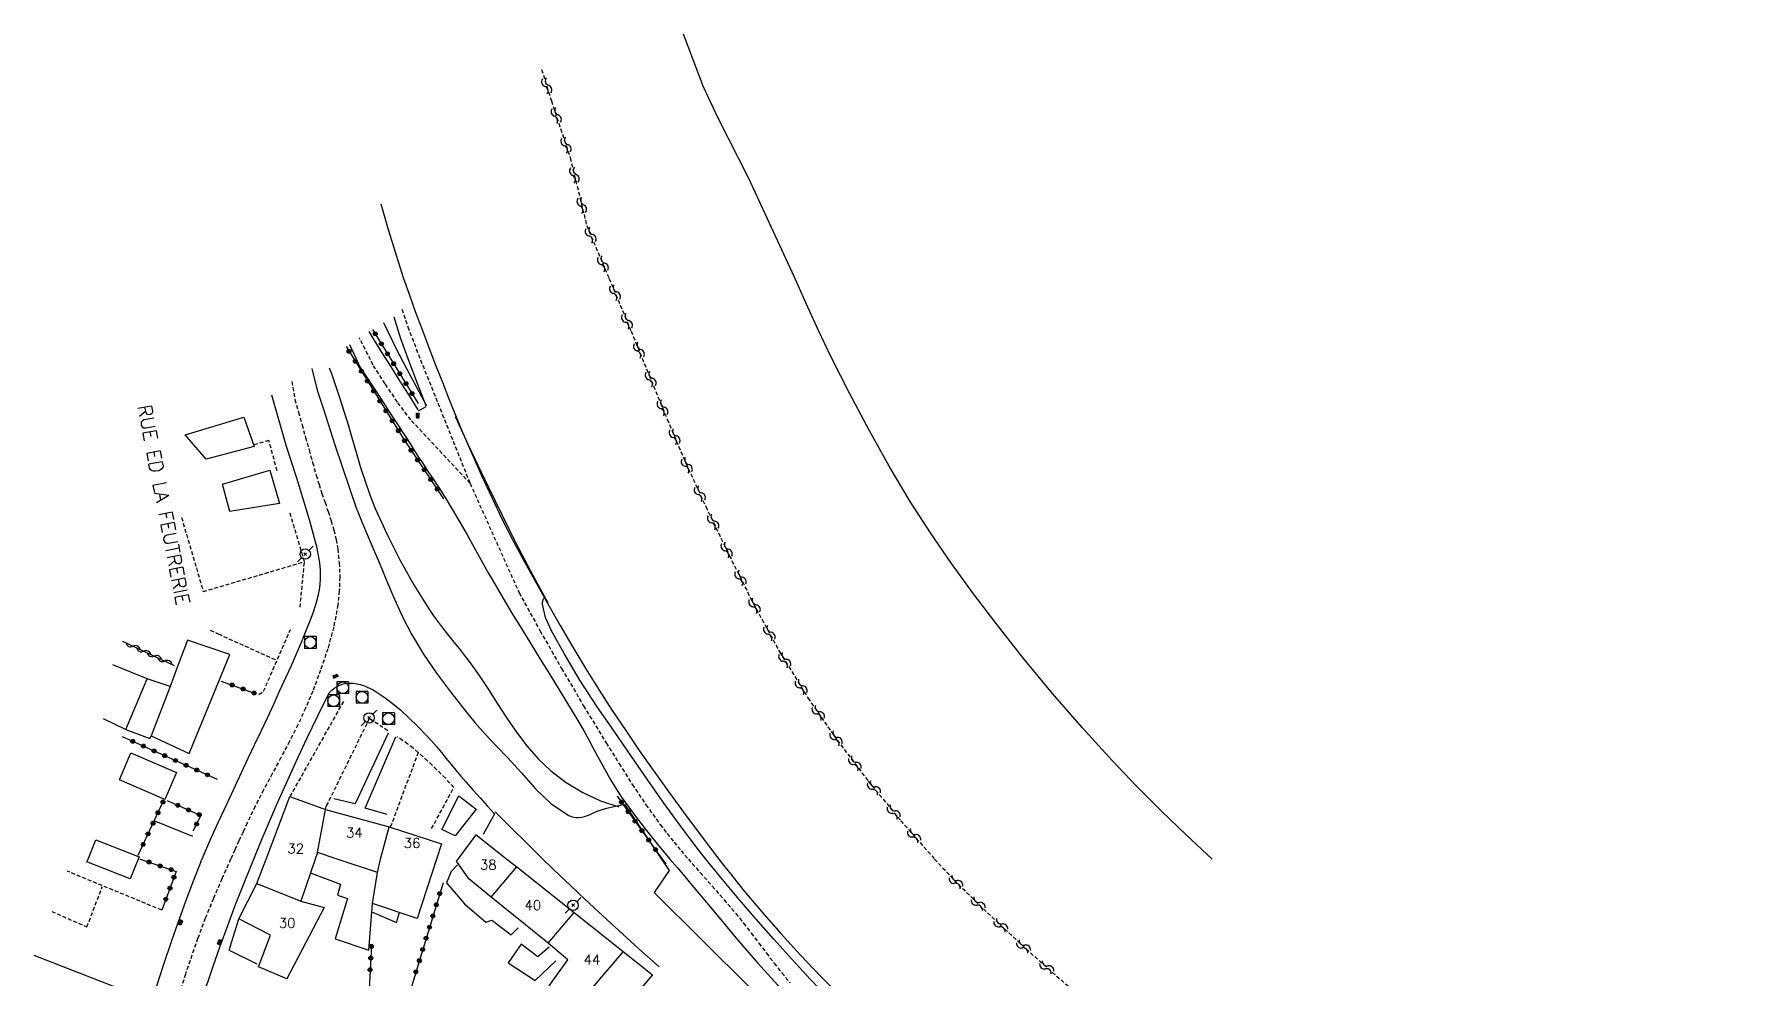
# Model space of a CAD drawing. Header units: millimetres. Extents: x 168000 to 169000, y 125998 to 127000.
# Drawn here: x 168780 to 169000, y 126655.7 to 126776.8 of the extents above; entities that cross this region are included whole.
import ezdxf
from ezdxf.enums import TextEntityAlignment as Align

# ---------------------------------------------------------------- set-up
doc = ezdxf.new("R2010")
doc.units = ezdxf.units.MM
doc.linetypes.add('DASHED', pattern=[0.75, 0.5, -0.25])
doc.layers.get('0').update_dxf_attribs({"linetype": 'CONTINUOUS'})
for name, color, linetype in [('W0001', 6, 'DASHED'), ('W0008', 7, 'CONTINUOUS'), ('W0010', 4, 'CONTINUOUS'), ('W0014', 7, 'CONTINUOUS'), ('W0017', 7, 'CONTINUOUS'), ('W0101', 7, 'CONTINUOUS'), ('W0104', 1, 'CONTINUOUS'), ('W0112', 1, 'DASHED'), ('W0211', 2, 'CONTINUOUS'), ('W0310', 3, 'CONTINUOUS'), ('W0323', 7, 'CONTINUOUS'), ('W0330', 7, 'CONTINUOUS'), ('W0401', 7, 'CONTINUOUS'), ('W0420', 7, 'CONTINUOUS'), ('W0473', 7, 'CONTINUOUS'), ('W0500', 5, 'DASHED'), ('W0510', 5, 'CONTINUOUS'), ('W0989', 7, 'CONTINUOUS'), ('W0991', 7, 'CONTINUOUS'), ('W1102', 7, 'CONTINUOUS')]:
    doc.layers.add(name, color=color, linetype=linetype)
doc.styles.get("Standard").update_dxf_attribs({"font": 'romans.shx', "width": 0.85})

# ---------------------------------------------------------------- blocks, each defined once
blk = doc.blocks.new('T473')
for p, q in [((-0.166667, 0.166667), (0.166667, -0.166667)), ((-0.166667, -0.166667), (0.166667, 0.166667)), ((0.500001, 0.500001), (1.000002, 1.000002)), ((-1.000002, -1.000002), (-0.500001, -0.500001))]:
    blk.add_line(p, q)
blk.add_ellipse((0, 0), major_axis=(0.471405, 0.471405), ratio=1, start_param=5.4977871438, end_param=11.780972451)
blk = doc.blocks.new('T401')
for p, q in [((-0.3, 0.3), (0, 0.3)), ((-0.3, -0.25), (-0.3, 0.3)), ((-0.3, 0.15), (0, 0.15)), ((-0.3, 0), (0, 0)), ((0, 0.3), (0, -0.25)), ((-0.3, -0.15), (0, -0.15)), ((-0.3, -0.25), (-0.3, -0.3)), ((-0.3, -0.3), (0, -0.3)), ((0, -0.3), (0, -0.25))]:
    blk.add_line(p, q)
blk = doc.blocks.new('T420')
for p, q in [((0.75, 0.75), (-0.75, 0.75)), ((-0.75, 0.75), (-0.75, -0.75)), ((0.75, 0.75), (0.75, -0.75)), ((0.75, -0.75), (-0.75, -0.75))]:
    blk.add_line(p, q)
blk.add_ellipse((0, 0), major_axis=(-0.53, 0.53), ratio=1, start_param=3.926991, end_param=10.210176)
blk = doc.blocks.new('t310o')
at = {"color": 0, "linetype": 'Continuous'}
for centre, start, end in [((-0.5, 0.38), 216.8699, 323.1304), ((0.5, -0.37), 36.8699, 143.1303)]:
    blk.add_arc(centre, 0.625, start, end, dxfattribs=at)
blk = doc.blocks.new('t323o')
at = {"color": 0, "linetype": 'Continuous'}
for radius in [0.25, 0.15]:
    blk.add_circle((0, 0), radius, dxfattribs=at)
blk = doc.blocks.new('t500o')
at = {"color": 0, "linetype": 'Continuous'}
for centre, start, end in [((-0.5, 0.625), 216.8699, 323.1301), ((0.5, -0.125), 36.8699, 143.1301), ((0.5, -0.625), 36.8699, 143.1301), ((-0.5, 0.125), 216.8699, 323.1301)]:
    blk.add_arc(centre, 0.625, start, end, dxfattribs=at)

msp = doc.modelspace()

# ---------------------------------------------------------------- linework, layer by layer
at = {"layer": 'W0001'}
for points in [[(168827.12, 126741.56), (168827.9, 126739.29), (168828.96, 126736.45), (168835.87, 126719.2)], [(168835.87, 126719.2), (168828.27, 126727.36), (168826.56, 126729.64), (168824.97, 126731.99), (168823.43, 126734.38), (168821.67, 126737.86)], [(168813.03, 126732.27), (168813.4, 126729.96), (168813.86, 126728.35), (168814.32, 126726.73), (168814.77, 126725.11), (168815.22, 126723.49), (168815.68, 126721.88), (168816.14, 126720.26), (168816.5, 126719.08), (168816.88, 126717.91), (168817.28, 126716.75), (168817.67, 126715.58), (168818.05, 126714.4), (168818.39, 126713.21), (168818.68, 126712), (168818.89, 126710.78), (168819.09, 126709), (168819.16, 126707.2), (168819.1, 126705.41), (168818.92, 126703.63), (168818.38, 126700.78), (168817.62, 126697.99), (168816.7, 126695.25), (168815.69, 126692.55), (168814.78, 126690.37), (168813.78, 126688.23), (168812.72, 126686.12), (168811.61, 126684.03), (168810.5, 126681.96), (168809.39, 126679.88), (168808.31, 126677.78), (168807.29, 126675.65), (168806.75, 126674.49), (168806.22, 126673.33), (168805.69, 126672.17), (168805.16, 126671)], [(168835.87, 126719.2), (168842.15, 126705.19), (168844.84, 126700.31), (168847.6, 126695.47), (168850.43, 126690.66), (168853.33, 126685.9), (168854.99, 126683.24), (168856.68, 126680.58), (168858.43, 126677.97), (168860.27, 126675.42), (168861.14, 126674.29), (168862.03, 126673.17), (168862.94, 126672.08), (168863.87, 126671)], [(168805.16, 126671), (168804.04, 126668.48), (168802.95, 126665.95), (168801.91, 126663.4), (168800.93, 126660.82), (168799.36, 126656.23), (168797.94, 126651.6)], [(168863.87, 126671), (168865.39, 126669.26), (168866.93, 126667.53), (168868.45, 126665.79), (168869.94, 126664.03), (168870.95, 126662.77), (168871.94, 126661.5), (168872.91, 126660.22), (168873.88, 126658.93), (168874.87, 126657.65), (168875.87, 126656.39), (168876.9, 126655.14)]]:
    msp.add_lwpolyline(points, dxfattribs=at)
at = {"layer": 'W0008'}
for points in [[(168830.26, 126729.16), (168829.14, 126732.01), (168828.05, 126734.86), (168826.98, 126737.73), (168826.13, 126740.54)], [(168829.2, 126728.66), (168828.04, 126730.52), (168826.87, 126732.38), (168825.71, 126734.25), (168824.53, 126736.1), (168823.45, 126737.83), (168822.95, 126738.69)], [(168820.39, 126737.03), (168821.79, 126734.08), (168822.81, 126732.53), (168823.82, 126730.98), (168824.84, 126729.43), (168825.85, 126727.88), (168826.87, 126726.33), (168827.22, 126725.78), (168827.57, 126725.24), (168827.92, 126724.69), (168828.27, 126724.14), (168828.62, 126723.59), (168828.97, 126723.05), (168829.32, 126722.5), (168829.67, 126721.96), (168830.05, 126721.39), (168830.42, 126720.82), (168830.8, 126720.25), (168831.18, 126719.69), (168831.56, 126719.12), (168831.94, 126718.55), (168832.31, 126717.98), (168832.67, 126717.4), (168833.63, 126715.81), (168834.56, 126714.21), (168835.48, 126712.6), (168836.39, 126710.98), (168837.29, 126709.36), (168838.2, 126707.74), (168839.12, 126706.13), (168840.06, 126704.53), (168841.24, 126702.55), (168842.45, 126700.57), (168843.66, 126698.61), (168844.88, 126696.65), (168846.1, 126694.69), (168847.31, 126692.72), (168848.51, 126690.75), (168849.7, 126688.77), (168850.4, 126687.54), (168851.09, 126686.31), (168851.76, 126685.07), (168852.43, 126683.82), (168853.11, 126682.59), (168853.81, 126681.36), (168854.54, 126680.15), (168855.31, 126678.96), (168856.78, 126676.91), (168858.31, 126674.9), (168859.89, 126672.94), (168861.5, 126671)], [(168829.25, 126728.53), (168830.26, 126729.08)], [(168866.12, 126671), (168865.81, 126671.39), (168865.49, 126671.79), (168865.19, 126672.18), (168864.88, 126672.58), (168862.73, 126675.43), (168860.65, 126678.32), (168858.6, 126681.25), (168856.59, 126684.18), (168854.35, 126687.42), (168852.1, 126690.66), (168849.94, 126693.96), (168847.95, 126697.37), (168847.11, 126698.85), (168846.26, 126700.37), (168845.55, 126701.98), (168845.17, 126703.71), (168845.16, 126703.9), (168845.19, 126704.1), (168845.24, 126704.29), (168845.33, 126704.47)], [(168861.5, 126671), (168862.46, 126669.87), (168863.41, 126668.75), (168864.36, 126667.62), (168865.3, 126666.49), (168867.76, 126663.53), (168870.23, 126660.59), (168872.75, 126657.68), (168875.34, 126654.83), (168879.65, 126650.39), (168884.08, 126646.07), (168888.61, 126641.85), (168893.19, 126637.69)], [(168893.66, 126642.08), (168891.3, 126644.17), (168888.95, 126646.27), (168886.63, 126648.4), (168884.37, 126650.6), (168881.92, 126653.09), (168879.51, 126655.61), (168877.13, 126658.17), (168874.78, 126660.77), (168872.57, 126663.28), (168870.38, 126665.82), (168868.23, 126668.39), (168866.12, 126671)]]:
    msp.add_lwpolyline(points, dxfattribs=at)
at = {"layer": 'W0010'}
msp.add_lwpolyline([(168833.94, 126727.78), (168835.62, 126724.16), (168837.33, 126720.55), (168839.07, 126716.95), (168840.85, 126713.37), (168842.06, 126710.99), (168843.3, 126708.61), (168844.55, 126706.24), (168845.83, 126703.89)], dxfattribs=at)
at = {"layer": 'W0014'}
for points in [[(168821.38, 126715.76), (168820.44, 126718.54), (168819.51, 126721.33), (168818.59, 126724.12), (168817.67, 126726.91), (168817.01, 126728.96), (168816.36, 126731.01), (168815.64, 126733.96)], [(168810.41, 126730.58), (168812.29, 126723.98), (168813.6, 126719.92), (168814.84, 126715.84), (168815.3, 126714.26), (168815.75, 126712.68), (168816.16, 126711.09), (168816.48, 126709.48), (168816.55, 126709.01), (168816.6, 126708.53), (168816.63, 126708.05), (168816.64, 126707.57), (168816.63, 126706.91), (168816.59, 126706.24), (168816.52, 126705.58), (168816.4, 126704.92), (168816.09, 126703.73), (168815.7, 126702.57), (168815.26, 126701.43), (168814.81, 126700.29), (168814.21, 126698.78), (168813.57, 126697.29), (168812.91, 126695.81), (168812.24, 126694.33), (168811.45, 126692.58), (168810.65, 126690.84), (168809.83, 126689.1), (168809.02, 126687.37), (168808.19, 126685.63), (168807.37, 126683.9), (168806.56, 126682.16), (168805.75, 126680.42), (168804.66, 126678.08), (168803.57, 126675.73), (168802.49, 126673.38), (168801.47, 126671)], [(168808.12, 126671), (168809.12, 126673.41), (168810.13, 126675.81), (168811.16, 126678.2), (168812.22, 126680.58), (168813.56, 126683.54), (168814.93, 126686.48), (168816.34, 126689.4), (168817.78, 126692.32)], [(168817.78, 126692.32), (168818.14, 126692.67), (168818.54, 126692.98), (168818.98, 126693.23), (168819.45, 126693.43), (168819.81, 126693.53), (168820.19, 126693.57), (168820.56, 126693.58), (168820.93, 126693.56), (168821.36, 126693.5), (168821.79, 126693.4), (168822.2, 126693.27), (168822.6, 126693.11), (168823.43, 126692.7), (168824.23, 126692.22), (168824.99, 126691.7), (168825.73, 126691.15), (168826.93, 126690.16), (168828.08, 126689.1), (168829.18, 126688.01), (168830.26, 126686.89), (168830.92, 126686.16), (168831.57, 126685.43), (168832.2, 126684.67), (168832.82, 126683.92), (168833.43, 126683.15), (168834.05, 126682.39), (168834.68, 126681.64), (168835.32, 126680.9), (168836.23, 126679.87), (168837.15, 126678.84), (168838.08, 126677.83), (168839.02, 126676.82)], [(168839.02, 126676.82), (168837.57, 126674.14)], [(168801.47, 126671), (168801.43, 126670.92), (168801.4, 126670.84), (168801.36, 126670.76), (168801.33, 126670.67), (168800.34, 126668.19), (168799.4, 126665.69), (168798.5, 126663.18), (168797.62, 126660.66), (168796.46, 126657.22), (168795.34, 126653.77)], [(168801.51, 126653.08), (168802.87, 126657.14), (168803.81, 126659.82), (168804.79, 126662.5), (168805.8, 126665.16), (168806.84, 126667.81), (168807.16, 126668.61), (168807.48, 126669.41), (168807.8, 126670.2), (168808.12, 126671)]]:
    msp.add_lwpolyline(points, dxfattribs=at)
at = {"layer": 'W0017'}
for points in [[(168821.38, 126715.76), (168822.08, 126714.05), (168822.79, 126712.34), (168823.51, 126710.65), (168824.24, 126708.95), (168825.21, 126706.66), (168826.17, 126704.36), (168827.19, 126702.08), (168828.35, 126699.86), (168829.9, 126697.31), (168831.58, 126694.84), (168833.35, 126692.44), (168835.18, 126690.09), (168836.49, 126688.51), (168837.85, 126686.99), (168839.25, 126685.49), (168840.67, 126684.02), (168842.47, 126682.06), (168844.28, 126680.02), (168846.27, 126678.11), (168848.56, 126676.58), (168848.85, 126676.45), (168849.16, 126676.36), (168849.48, 126676.32), (168849.8, 126676.32), (168850.19, 126676.37), (168850.56, 126676.46), (168850.92, 126676.59), (168851.28, 126676.74), (168851.62, 126676.9), (168851.96, 126677.06), (168852.31, 126677.2), (168852.67, 126677.32), (168853.41, 126677.53), (168854.15, 126677.72), (168854.9, 126677.89), (168855.66, 126678.04)], [(168825.36, 126687.15), (168821.14, 126678.09), (168818.39, 126678.75)], [(168825.22, 126676.71), (168822.42, 126677.53), (168826.34, 126686.7)], [(168845.21, 126671), (168839.1, 126677.08)], [(168855.66, 126678.04), (168860.42, 126671)], [(168800.3, 126673.91), (168795.34, 126675.89)], [(168860.14, 126657.19), (168857.53, 126659.49), (168854.95, 126661.82), (168852.39, 126664.17), (168849.86, 126666.54), (168848.69, 126667.65), (168847.53, 126668.76), (168846.37, 126669.88), (168845.21, 126671)], [(168860.42, 126671), (168861.41, 126669.53)], [(168861.41, 126669.53), (168859.47, 126666.73)], [(168859.47, 126666.73), (168878.04, 126648.29)]]:
    msp.add_lwpolyline(points, dxfattribs=at)
at = {"layer": 'W0101'}
for points in [[(168788.81, 126689.04), (168791.74, 126687.63), (168794.47, 126694.12), (168790.06, 126695.93)], [(168809.7, 126671), (168812.77, 126679.02)], [(168812.77, 126679.02), (168817.33, 126677.35)], [(168817.33, 126677.35), (168825.49, 126675.12)], [(168825.49, 126675.12), (168832.19, 126672.98), (168831.55, 126671)], [(168834.35, 126671), (168836.67, 126674.12)], [(168836.67, 126674.12), (168840.59, 126671)], [(168808.51, 126667.89), (168809.7, 126671)], [(168816.01, 126671), (168814.15, 126665.59)], [(168816.3, 126671.84), (168816.01, 126671)], [(168818.83, 126671), (168816.3, 126671.84)], [(168823.98, 126669.3), (168818.83, 126671)], [(168831.55, 126671), (168829.09, 126663.36), (168823.34, 126665.32), (168823.98, 126669.3)], [(168838.57, 126666.13), (168835.71, 126668.45), (168834.15, 126670.73), (168834.35, 126671)], [(168840.59, 126671), (168841.85, 126669.99)], [(168806.2, 126663.34), (168808.51, 126667.89)], [(168841.85, 126669.99), (168849.22, 126664.13)], [(168845.88, 126660.2), (168845.83, 126660.24), (168838.57, 126666.13)], [(168814.15, 126665.59), (168817.14, 126664.77), (168812.38, 126655.65), (168808.75, 126657.16), (168810.28, 126661.24), (168806.2, 126663.34)], [(168849.22, 126664.13), (168855.52, 126659.13)], [(168849.49, 126652.08), (168846.02, 126654.75), (168848.4, 126658.07), (168845.88, 126660.2)], [(168855.52, 126659.13), (168859.29, 126656.13), (168853.3, 126649.14), (168849.49, 126652.08)]]:
    msp.add_lwpolyline(points, dxfattribs=at)
at = {"layer": 'W0104'}
for points in [[(168799.32, 126725.43), (168806.84, 126727.68), (168808.19, 126723.94), (168802.02, 126722.33)], [(168804.11, 126719.12), (168810.18, 126720.92), (168811.42, 126716.61), (168805.04, 126715.6)], [(168792.38, 126684.63), (168798.2, 126682.12), (168796.71, 126678.66), (168790.89, 126681.18), (168792.38, 126684.63)], [(168832.27, 126674.81), (168834.44, 126679.12), (168836.64, 126677.4), (168833.94, 126673.98)]]:
    msp.add_lwpolyline(points, close=True, dxfattribs=at)
for points in [[(168791.74, 126687.63), (168794.81, 126686.49), (168794.97, 126686.83), (168799.85, 126684.55), (168803.61, 126693.69), (168805.04, 126697.24), (168799.61, 126699.07), (168798.36, 126695.71), (168797.41, 126693.14), (168794.47, 126694.12)], [(168797.41, 126693.14), (168794.97, 126686.83)], [(168786.87, 126671), (168787.85, 126673.48)], [(168787.85, 126673.48), (168793.41, 126671.28), (168793.3, 126671)], [(168793.3, 126671), (168792.29, 126668.45), (168786.73, 126670.65), (168786.87, 126671)], [(168834.28, 126670.25), (168833.43, 126669.4), (168832.83, 126667.95), (168835.16, 126665.24), (168837.91, 126662.91), (168838.65, 126663.18), (168841.14, 126661.27), (168842.02, 126662.17)], [(168815.48, 126669.19), (168819.24, 126667.79), (168818.87, 126666.38), (168820.14, 126665.96), (168818.57, 126660.79), (168822.89, 126659.31), (168823.34, 126665.32)], [(168823.34, 126664.21), (168826.42, 126662.86), (168826.83, 126664.13)], [(168804.96, 126659.31), (168806.2, 126663.34)], [(168804.96, 126659.31), (168808.51, 126657.56)], [(168846.02, 126659.71), (168844.56, 126658.46), (168842.44, 126660.08), (168840.75, 126657.69), (168844.22, 126655.42), (168846.89, 126657.96)]]:
    msp.add_lwpolyline(points, dxfattribs=at)
at = {"layer": 'W0112'}
for points in [[(168811.13, 126720.82), (168810.07, 126724.71), (168808.08, 126724.13)], [(168798.87, 126714.83), (168801.65, 126705.32), (168814.63, 126709.16)], [(168814.63, 126709.16), (168812.75, 126715.55)], [(168814.07, 126703.31), (168814.63, 126709.16)], [(168802.54, 126700.37), (168803.58, 126699.89), (168810.97, 126696.55)], [(168808.77, 126692.13), (168809.38, 126692.53), (168812.83, 126700.45)], [(168812.8, 126679.04), (168819.74, 126691.36)], [(168822.95, 126689.03), (168817.41, 126677.77)], [(168825.33, 126687.47), (168822.95, 126689.03)], [(168833.78, 126680.18), (168832.7, 126681.37), (168831.58, 126682.51), (168830.42, 126683.62), (168829.22, 126684.69), (168828.57, 126685.22), (168827.91, 126685.74), (168827.22, 126686.23), (168826.52, 126686.7)], [(168829.22, 126684.69), (168825.62, 126675.02)], [(168830.94, 126674.91), (168833.78, 126680.18)], [(168796.32, 126664.45), (168784.23, 126669.44)], [(168782.21, 126664.29), (168786.73, 126662.3), (168788.7, 126667.47)]]:
    msp.add_lwpolyline(points, dxfattribs=at)
at = {"layer": 'W0211'}
for points in [[(168824.75, 126739.85), (168825.33, 126738.68), (168826.44, 126736.38), (168827.71, 126733.96), (168828.99, 126731.56), (168830.28, 126729.16)], [(168817.82, 126734.05), (168818.08, 126733.31), (168819.16, 126730.11), (168819.73, 126728.35), (168820.26, 126726.58), (168820.78, 126724.8), (168821.29, 126723.02), (168821.83, 126721.24), (168822.4, 126719.47), (168823.02, 126717.72), (168823.71, 126716), (168825.22, 126712.66), (168826.88, 126709.4), (168828.68, 126706.21), (168830.6, 126703.1), (168831.19, 126702.21), (168831.82, 126701.35), (168832.46, 126700.5), (168833.12, 126699.67), (168833.79, 126698.84), (168834.46, 126698.01), (168835.12, 126697.18), (168835.77, 126696.34), (168837.04, 126694.57), (168838.24, 126692.76), (168839.41, 126690.92), (168840.58, 126689.09), (168841.83, 126687.27), (168843.16, 126685.52), (168844.62, 126683.85), (168846.23, 126682.33), (168848.2, 126680.82), (168850.33, 126679.53), (168852.59, 126678.48), (168854.94, 126677.69)]]:
    msp.add_lwpolyline(points, dxfattribs=at)
at = {"layer": 'W0310'}
msp.add_lwpolyline([(168791.29, 126698.94), (168797.91, 126695.86)], dxfattribs=at)
at = {"layer": 'W0323'}
for points in [[(168823.36, 126738.95), (168829.22, 126729.45)], [(168819.96, 126736.75), (168827.32, 126724.92), (168832.48, 126717.21)], [(168803.95, 126693.85), (168808.43, 126692.21)], [(168791.24, 126686.73), (168803.45, 126681.24)], [(168854.73, 126679.07), (168860.53, 126671)], [(168793.3, 126671.52), (168796.51, 126678.38)], [(168797.01, 126678.51), (168801.36, 126676.61), (168800.32, 126674.57)], [(168793.52, 126671.02), (168793.57, 126671)], [(168793.57, 126671), (168798.18, 126669.43), (168796.32, 126664.45)], [(168860.53, 126671), (168860.96, 126670.41)], [(168832.4, 126667.97), (168825.86, 126646.49)], [(168823.21, 126659.87), (168822.42, 126644.82)]]:
    msp.add_lwpolyline(points, dxfattribs=at)
at = {"layer": 'W0330'}
msp.add_lwpolyline([(168793.33, 126653.43), (168779.98, 126658.63)], dxfattribs=at)
at = {"layer": 'W0500'}
msp.add_lwpolyline([(168845.05, 126772.3), (168846.3, 126768.28), (168848.71, 126760.98), (168850.83, 126752.28), (168853.69, 126745.52), (168856.52, 126738.75), (168858.83, 126733.09), (168861.15, 126727.43), (168863.55, 126721.8), (168866.1, 126716.24), (168869.12, 126709.97), (168872.23, 126703.74), (168875.56, 126697.61), (168879.21, 126691.67), (168882.96, 126686.26), (168886.93, 126681.01), (168891.11, 126675.93), (168895.46, 126671)], dxfattribs=at)
msp.add_lwpolyline([(168895.46, 126671, 0.003978), (168897.97, 126668.3, 0.026331), (168918.32, 126649.91, 0.014048), (168933.37, 126637.63, 0.010952), (168948.18, 126626.91, -0.00672), (168963.07, 126616.32, -0.009197), (168977.39, 126605.12, 0.022442), (168992.03, 126594.3, 0.023801), (169000, 126589.72)], format="xyb", dxfattribs=at)
at = {"layer": 'W0510'}
for points in [[(168931.06, 126671), (168927.77, 126674.07), (168924.53, 126677.19), (168921.36, 126680.37), (168918.25, 126683.63), (168914.37, 126687.89), (168910.59, 126692.25), (168906.92, 126696.69), (168903.34, 126701.22), (168900.44, 126705.04), (168897.63, 126708.92), (168894.92, 126712.87), (168892.32, 126716.9), (168889.61, 126721.43), (168887.04, 126726.04), (168884.58, 126730.71), (168882.2, 126735.41), (168880.55, 126738.82), (168878.96, 126742.27), (168877.44, 126745.74), (168877.44, 126745.74), (168877.44, 126745.74), (168877.44, 126745.74), (168871.64, 126758.34), (168871.64, 126758.34), (168871.64, 126758.34), (168867.69, 126766.08), (168865.76, 126770.16), (168863.26, 126776.82)], [(168824.41, 126755.07), (168824.41, 126755.07), (168824.41, 126755.07), (168824.41, 126755.07), (168825.38, 126751.78), (168826.01, 126749.73), (168826.65, 126747.68), (168827.31, 126745.63), (168828, 126743.6), (168828.84, 126741.26), (168829.71, 126738.93), (168830.6, 126736.62), (168831.5, 126734.3), (168832.32, 126732.19), (168833.15, 126730.07), (168833.99, 126727.97), (168834.87, 126725.88), (168836.1, 126723.03), (168837.35, 126720.2), (168838.65, 126717.38), (168840, 126714.59), (168841.4, 126711.85), (168842.84, 126709.14), (168844.33, 126706.44), (168845.83, 126703.76), (168847.43, 126700.96), (168849.06, 126698.18), (168850.72, 126695.42), (168852.43, 126692.69), (168854.11, 126690.08), (168855.83, 126687.5), (168857.58, 126684.94), (168859.37, 126682.41), (168861.43, 126679.53), (168863.51, 126676.66), (168865.62, 126673.82), (168867.77, 126671)], [(168867.77, 126671), (168868.54, 126670.02), (168869.31, 126669.05), (168870.08, 126668.09), (168870.86, 126667.12), (168873.27, 126664.26), (168875.73, 126661.45), (168878.25, 126658.69), (168880.82, 126655.97), (168884.87, 126651.86), (168889, 126647.83), (168893.21, 126643.88), (168897.48, 126640), (168902.38, 126635.82), (168907.43, 126631.81), (168912.54, 126627.91), (168917.67, 126624.02)]]:
    msp.add_lwpolyline(points, dxfattribs=at)
at = {"layer": 'W1102'}
for points in [[(168816.3, 126671.84), (168817.41, 126677.77)], [(168824.38, 126671), (168825.49, 126675.12)], [(168823.98, 126669.3), (168824.38, 126671)], [(168808.51, 126667.89), (168814.15, 126665.59)], [(168838.57, 126666.13), (168841.85, 126669.99)], [(168845.88, 126660.2), (168849.22, 126664.13)], [(168855.52, 126659.13), (168849.49, 126652.08)]]:
    msp.add_lwpolyline(points, dxfattribs=at)

# ---------------------------------------------------------------- block references
at = {"layer": 'W0310', "rotation": 335.1086933252351}
for p in [(168792.65, 126698.31), (168794.01, 126697.67), (168795.37, 126697.04), (168796.73, 126696.41)]:
    msp.add_blockref('t310o', p, dxfattribs=at)
at = {"layer": 'W0323'}
for p, rotation in [((168823.71, 126738.39), 301.6859488689426), ((168820.34, 126736.15), 301.8696470201737), ((168824.5, 126737.11), 301.6859488689426), ((168825.28, 126735.83), 301.6859488689426), ((168821.13, 126734.88), 301.8696470201737), ((168821.92, 126733.6), 301.8696470201737), ((168826.07, 126734.56), 301.6859488689426), ((168822.71, 126732.33), 301.8696470201737), ((168826.86, 126733.28), 301.6859488689426), ((168827.65, 126732.01), 301.6859488689426), ((168823.5, 126731.06), 301.8696470201737), ((168824.3, 126729.78), 301.8696470201737), ((168828.44, 126730.73), 301.6859488689426), ((168825.09, 126728.51), 301.8696470201737), ((168825.88, 126727.23), 301.8696470201737), ((168826.67, 126725.96), 301.8696470201737), ((168827.47, 126724.69), 303.8261606478388), ((168828.31, 126723.45), 303.8261606478388), ((168829.14, 126722.2), 303.8261606478388), ((168829.98, 126720.95), 303.8261606478388), ((168830.81, 126719.71), 303.8261606478388), ((168831.65, 126718.46), 303.8261606478388), ((168805.36, 126693.34), 339.8537317480873), ((168806.77, 126692.82), 339.8537317480873), ((168808.18, 126692.3), 339.8537317480873), ((168792.61, 126686.11), 335.8187810020856), ((168793.97, 126685.5), 335.8187810020856), ((168795.34, 126684.88), 335.8187810020856), ((168796.71, 126684.27), 335.8187810020856), ((168798.08, 126683.65), 335.8187810020856), ((168799.45, 126683.04), 335.8187810020856), ((168800.82, 126682.43), 335.8187810020856), ((168802.19, 126681.81), 335.8187810020856), ((168795.84, 126676.96), 64.95888690929958), ((168796.48, 126678.32), 64.95888690929958), ((168798.39, 126677.91), 336.2973502733461), ((168799.76, 126677.31), 336.2973502733461), ((168801.13, 126676.71), 336.2973502733461), ((168855.28, 126678.31), 305.7030853349031), ((168856.16, 126677.09), 305.7030853349031), ((168794.57, 126674.24), 64.95888690929958), ((168795.21, 126675.6), 64.95888690929958), ((168800.79, 126675.49), 243.138092027029), ((168857.03, 126675.87), 305.7030853349031), ((168857.91, 126674.65), 305.7030853349031), ((168793.94, 126672.88), 64.95888690929958), ((168858.78, 126673.44), 305.7030853349031), ((168859.66, 126672.22), 305.7030853349031), ((168794.69, 126670.62), 341.1752882292223), ((168796.11, 126670.13), 341.1752882292223), ((168797.53, 126669.65), 341.1752882292223), ((168797.89, 126668.67), 249.5776650395966), ((168796.85, 126665.85), 249.5776650395966), ((168797.37, 126667.26), 249.5776650395966), ((168831.98, 126666.58), 253.0612427103133), ((168831.1, 126663.71), 253.0612427103133), ((168831.54, 126665.14), 253.0612427103133), ((168830.67, 126662.27), 253.0612427103133), ((168823.21, 126659.8), 266.9766216903079), ((168829.79, 126659.4), 253.0612427103133), ((168830.23, 126660.84), 253.0612427103133), ((168823.05, 126656.8), 266.9766216903079), ((168823.13, 126658.3), 266.9766216903079), ((168828.92, 126656.53), 253.0612427103133), ((168829.36, 126657.97), 253.0612427103133)]:
    msp.add_blockref('t323o', p, dxfattribs=dict(at, rotation=rotation))
at = {"layer": 'W0401'}
msp.add_blockref('T401', (168829.28, 126727.92), dxfattribs=at)
for p, rotation in [((168818.68, 126694.33), 294.0770222066529), ((168798.6, 126662.91), 160.6011785783186), ((168803.85, 126660.32), 340.0975664190132)]:
    msp.add_blockref('T401', p, dxfattribs=dict(at, rotation=rotation))
at = {"layer": 'W0420'}
for p in [(168815.37, 126698.79), (168818.36, 126691.31), (168819.55, 126692.98), (168822.02, 126691.76), (168825.41, 126689)]:
    msp.add_blockref('T420', p, dxfattribs=at)
at = {"layer": 'W0473'}
for p in [(168814.73, 126710.14), (168822.92, 126689.11), (168849.09, 126665.08)]:
    msp.add_blockref('T473', p, dxfattribs=at)
at = {"layer": 'W0500'}
for p, rotation in [((168845.7, 126770.21), 287.2866608711882), ((168846.92, 126766.4), 288.2924926949401), ((168848.17, 126762.6), 288.2924926949401), ((168849.25, 126758.76), 283.7273515507637), ((168850.2, 126754.87), 283.7273515507637), ((168851.35, 126751.05), 292.8770095449237), ((168852.91, 126747.37), 292.8770095449237), ((168854.46, 126743.68), 292.7132297910491), ((168856, 126739.99), 292.7132297910491), ((168857.53, 126736.29), 292.2233891418327), ((168859.04, 126732.59), 292.2505376860103), ((168860.55, 126728.89), 292.2505376860103), ((168862.1, 126725.2), 293.0507835859989), ((168863.67, 126721.52), 294.6232791920573), ((168865.34, 126717.88), 294.6232791920573), ((168867.05, 126714.26), 295.7318766763142), ((168868.78, 126710.66), 295.7318766763142), ((168870.56, 126707.08), 296.5388879448914), ((168872.36, 126703.5), 298.5045360297672), ((168874.26, 126699.99), 298.5045360297672), ((168876.23, 126696.51), 301.6241618319606), ((168878.33, 126693.1), 301.6241618319606), ((168880.53, 126689.76), 304.6961025063135), ((168882.81, 126686.48), 304.6961025063135), ((168885.22, 126683.28), 307.1551431739238), ((168887.67, 126680.12), 309.4024161855243), ((168890.21, 126677.03), 309.4024161855243), ((168892.82, 126674), 311.4377424476549), ((168898.19, 126668.07), 314.9554305669828), ((168901.04, 126665.27), 315.8349512012119), ((168903.93, 126662.5), 316.7144718354411), ((168906.86, 126659.78), 317.5939924696702), ((168909.84, 126657.11), 318.4735131038994)]:
    msp.add_blockref('t500o', p, dxfattribs=dict(at, rotation=rotation))

# ---------------------------------------------------------------- texts
at = {"layer": 'W0989'}
msp.add_text('RUE ED LA FEUTRERIE', height=1.75, rotation=281.044, dxfattribs=at).set_placement((168793.22, 126729.09))
at = {"layer": 'W0991'}
for s, p in [('34', (168821.03, 126674.39)), ('32', (168813.51, 126672.35)), ('36', (168828.43, 126673.06)), ('38', (168838.21, 126670.28)), ('40', (168843.93, 126665.09)), ('30', (168812.41, 126662.8)), ('44', (168851.51, 126658.11))]:
    msp.add_text(s, height=1.25, dxfattribs=at).set_placement(p, align=Align.MIDDLE_CENTER)

doc.saveas('drawing.dxf')
